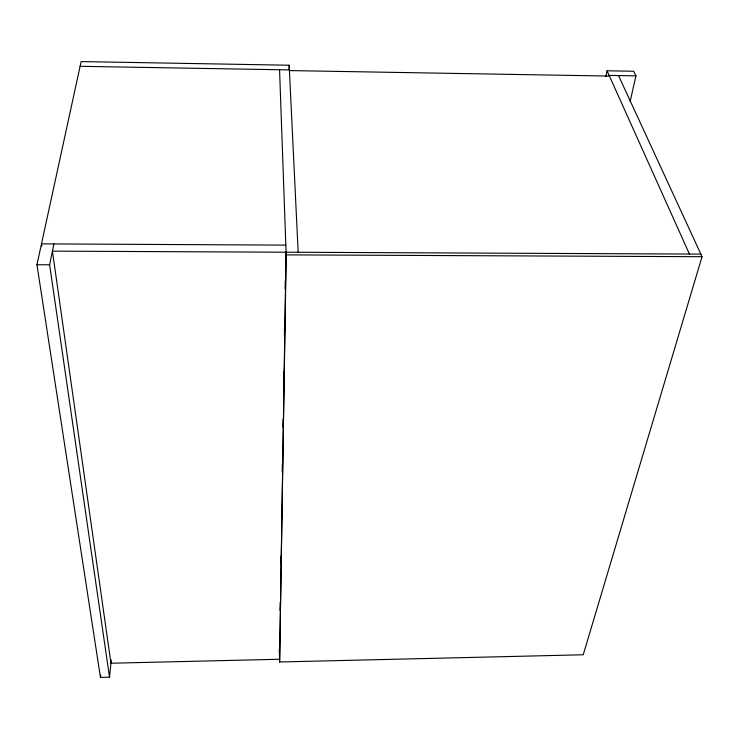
<?xml version="1.0" encoding="UTF-8"?>
<svg xmlns="http://www.w3.org/2000/svg" width="739" height="739" viewBox="0 0 739 739"><rect width="100%" height="100%" fill="white"/><g stroke="black" fill="none" stroke-linecap="round" stroke-linejoin="round"><path stroke-width="1.11" d="M279.397 651.946L279.453 648.491M280.053 610.46L280.183 602.387M280.783 564.356L280.912 556.291M281.513 518.261L281.642 510.187M282.243 472.156L282.363 464.092M282.954 427.207L283.074 419.142M283.674 381.112L283.822 371.893M284.404 335.007L284.552 325.788M285.134 288.912L285.263 280.838M618.534 75.572L702.05 256.701L583.228 654.772L279.61 661.987L286.076 252.211M279.61 661.987L286.178 254.872L279.554 69.743M289.106 68.681L289.161 65.226L81.133 61.577L36.95 264.747L100.458 677.423L109.529 677.192L111.266 660.047M100.458 677.423L100.698 675.169M109.529 677.192L49.633 264.793L53.901 243.935M605.897 76.44L607.07 70.787L633.702 71.258L635.928 75.868L630.099 101.696M279.554 659.253L110.942 663.225L52.432 251.14L700.858 254.105M36.95 264.747L49.633 264.793M285.827 245.117L41.486 243.879L41.827 246.161M286.178 254.872L702.05 256.701M80.098 66.316L289.383 69.909M609.139 75.406L635.928 75.868M289.42 70.584L609.444 76.071M607.07 70.787L689.432 254.059M289.161 65.226L298.168 252.267M279.36 650.052L279.49 656.121"/></g></svg>
